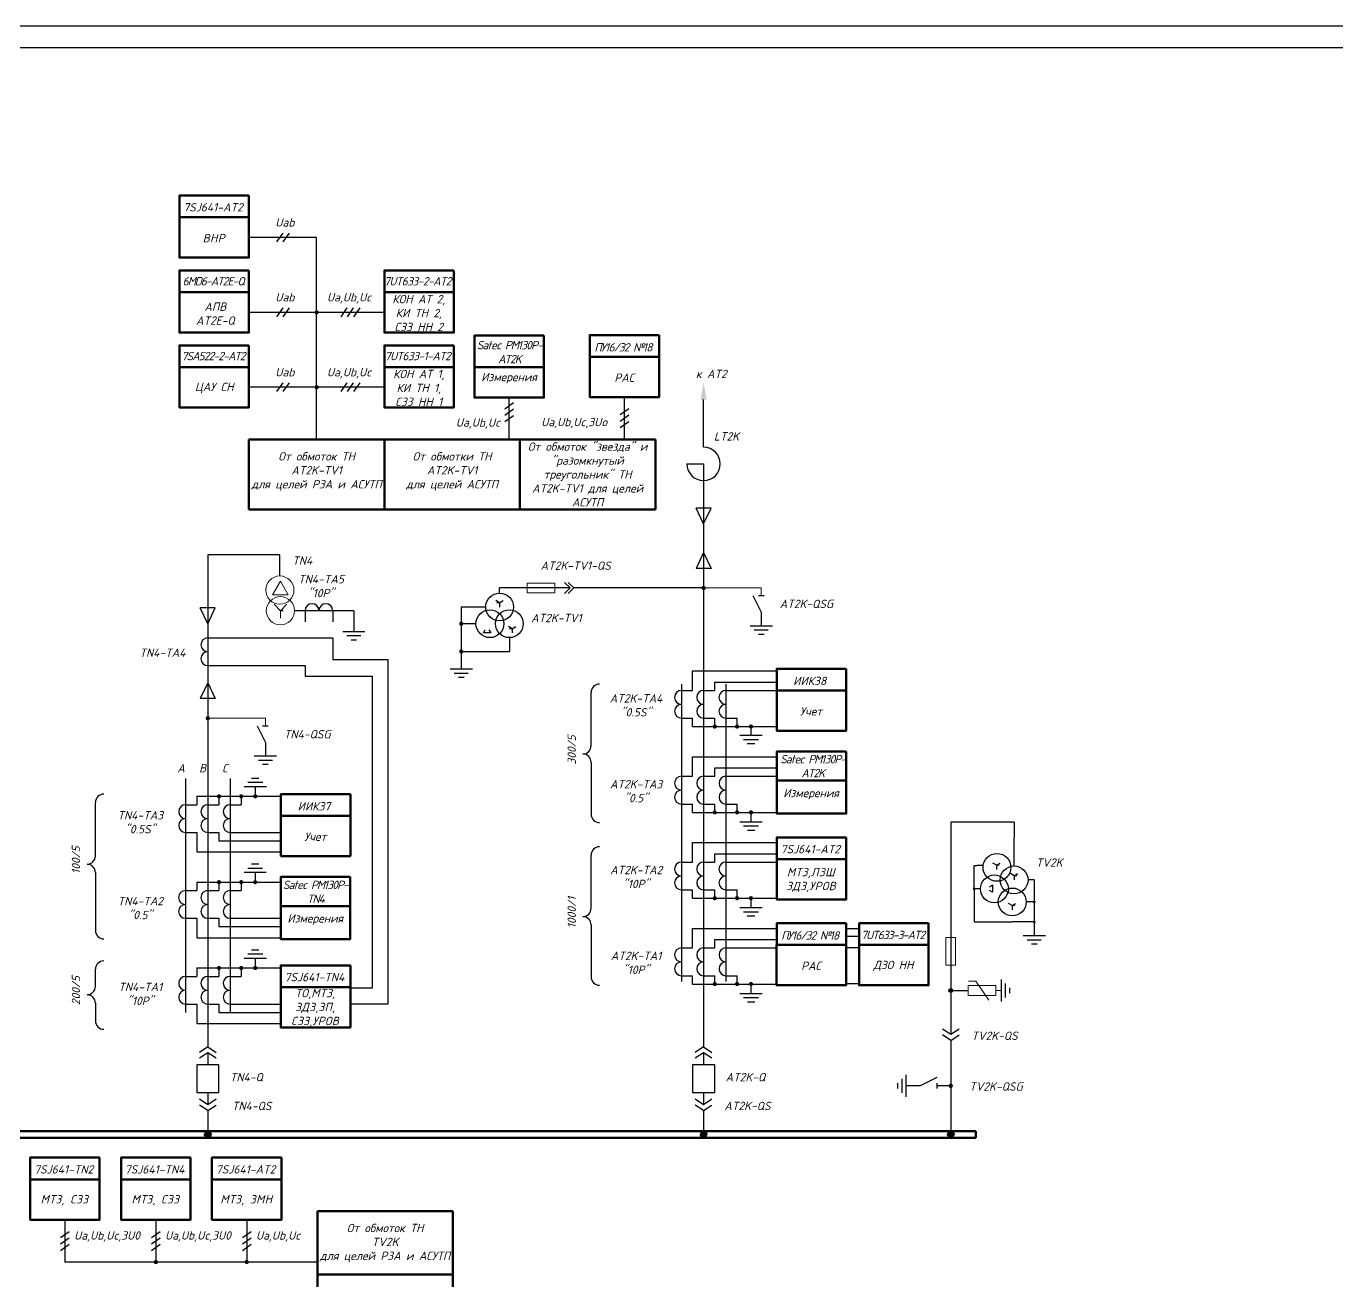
# Model space of a CAD drawing. Header units: millimetres. Extents: x -4534 to -456, y 3875 to 4716.
# Drawn here: x -1606 to -1299.8, y 4423.3 to 4716.4 of the extents above; entities that cross this region are included whole.
import ezdxf
from ezdxf.enums import TextEntityAlignment as Align

# ---------------------------------------------------------------- set-up
doc = ezdxf.new("R2010")
doc.units = ezdxf.units.MM
doc.linetypes.add('HIDDEN2', pattern=[0.1875, 0.125, -0.0625])
doc.layers.add('Измерения АСУТП', color=80, linetype='Continuous')
doc.layers.add('РАС АСУТП', color=50, linetype='Continuous')
doc.styles.add('ГОСТ 3.0', font='isocpeur.ttf', dxfattribs={"oblique": 15, "height": 3})
doc.styles.add('гост3', font='isocpeur.ttf', dxfattribs={"oblique": 15, "height": 3})

# ---------------------------------------------------------------- blocks, each defined once
blk = doc.blocks.new('point')
at = {"const_width": 0.75}
blk.add_lwpolyline([(-0.375, 0, 1), (0.375, 0, 1)], format="xyb", close=True, dxfattribs=at)
blk = doc.blocks.new('Точка')
h = blk.add_hatch(color=256)
edge = h.paths.add_edge_path()
edge.add_arc((0, 0), 0.691, 0, 360)
blk.add_circle((0, 0), 0.691)

msp = doc.modelspace()

# ---------------------------------------------------------------- hatches: boundary and pattern name
at = {"linetype": 'HIDDEN2'}
for points in [[(-1562.84, 4457.49, 1), (-1564.39, 4457.49, 1)], [(-1446.98, 4457.49, 1), (-1448.52, 4457.49, 1)], [(-1389.23, 4457.49, 1), (-1390.77, 4457.49, 1)]]:
    msp.add_hatch(color=0, dxfattribs=at).paths.add_polyline_path(points)

# ---------------------------------------------------------------- linework, layer by layer
at = {"color": 0, "lineweight": 30}
msp.add_line((-2168.31, 4711.38), (-461.31, 4711.38), dxfattribs=at)
at = {"color": 0}
for p, q in [((-1547.48, 4666.01), (-1546.04, 4668.06)), ((-1545.98, 4666.01), (-1544.54, 4668.06)), ((-1538.18, 4667.03), (-1554, 4667.03)), ((-1538.18, 4619.84), (-1538.18, 4667.03)), ((-1538.18, 4649.54), (-1554, 4649.54)), ((-1547.48, 4648.52), (-1546.04, 4650.56)), ((-1545.98, 4648.52), (-1544.54, 4650.56)), ((-1522.35, 4649.54), (-1538.18, 4649.54)), ((-1532.48, 4648.52), (-1531.04, 4650.56)), ((-1530.98, 4648.52), (-1529.54, 4650.56)), ((-1529.48, 4648.52), (-1528.04, 4650.56)), ((-1538.18, 4632.05), (-1554, 4632.05)), ((-1547.48, 4631.02), (-1546.04, 4633.07)), ((-1545.98, 4631.02), (-1544.54, 4633.07)), ((-1522.35, 4632.05), (-1538.18, 4632.05)), ((-1532.48, 4631.02), (-1531.04, 4633.07)), ((-1530.98, 4631.02), (-1529.54, 4633.07)), ((-1529.48, 4631.02), (-1528.04, 4633.07)), ((-1447.75, 4618.03), (-1447.75, 4629.16)), ((-1451.65, 4614.13), (-1447.75, 4614.13)), ((-1447.75, 4614.13), (-1447.75, 4600.13)), ((-1447.75, 4600.13), (-1449.5, 4603.83)), ((-1446.01, 4603.83), (-1449.5, 4603.83)), ((-1447.75, 4600.13), (-1446.01, 4603.83)), ((-1447.75, 4600.13), (-1447.75, 4589.74)), ((-1563.61, 4592.88), (-1563.61, 4576.77)), ((-1546.78, 4592.88), (-1563.61, 4592.88)), ((-1546.78, 4587.96), (-1546.78, 4592.88)), ((-1447.75, 4593.44), (-1449.5, 4589.74)), ((-1447.75, 4593.44), (-1446.01, 4589.74)), ((-1446.01, 4589.74), (-1449.5, 4589.74)), ((-1447.75, 4589.74), (-1447.75, 4477.96)), ((-1478.97, 4585.16), (-1495.43, 4585.16)), ((-1495.43, 4583.95), (-1495.43, 4585.16)), ((-1447.75, 4585.16), (-1478.07, 4585.16)), ((-1495.43, 4581.68), (-1496.27, 4582.19)), ((-1495.43, 4581.68), (-1496.08, 4581.68)), ((-1495.43, 4581.68), (-1494.59, 4582.19)), ((-1495.43, 4581.68), (-1495.43, 4580.7)), ((-1436.24, 4583.42), (-1434.29, 4579.52)), ((-1434.94, 4583.42), (-1433.64, 4583.42)), ((-1563.61, 4576.77), (-1565.36, 4580.48)), ((-1561.87, 4580.48), (-1565.36, 4580.48)), ((-1563.61, 4576.77), (-1561.87, 4580.48)), ((-1546, 4579.84), (-1546.65, 4579.84)), ((-1540.89, 4579.85), (-1540.89, 4577.25)), ((-1534.39, 4579.85), (-1534.39, 4577.25)), ((-1529.48, 4579.85), (-1529.48, 4574.93)), ((-1498.68, 4580.7), (-1504.39, 4580.7)), ((-1504.39, 4580.7), (-1504.39, 4566.26)), ((-1434.29, 4579.52), (-1434.29, 4576.27)), ((-1563.61, 4576.77), (-1563.61, 4559.3)), ((-1500.95, 4576.8), (-1504.39, 4576.8)), ((-1492.5, 4575.62), (-1493.35, 4576.12)), ((-1492.5, 4575.62), (-1493.15, 4575.62)), ((-1492.5, 4575.62), (-1491.66, 4576.12)), ((-1492.5, 4575.62), (-1492.5, 4574.64)), ((-1563.61, 4573.52), (-1561.01, 4573.52)), ((-1561.01, 4573.52), (-1534.39, 4573.52)), ((-1534.39, 4573.52), (-1534.39, 4568.41)), ((-1499.2, 4574.64), (-1498.78, 4575.38)), ((-1497.51, 4574.64), (-1499.2, 4574.64)), ((-1497.93, 4575.38), (-1497.51, 4574.64)), ((-1493.15, 4573.55), (-1493.15, 4570.3)), ((-1504.39, 4570.3), (-1493.15, 4570.3)), ((-1563.61, 4567.02), (-1561.01, 4567.02)), ((-1561.01, 4567.02), (-1540.89, 4567.02)), ((-1540.89, 4567.02), (-1540.89, 4564.54)), ((-1534.39, 4568.41), (-1521.52, 4568.41)), ((-1521.52, 4568.41), (-1521.52, 4487.96)), ((-1540.89, 4564.54), (-1525.22, 4564.54)), ((-1525.22, 4564.54), (-1525.22, 4491.68)), ((-1450.34, 4561.23), (-1450.34, 4565.76)), ((-1450.34, 4565.76), (-1430.68, 4565.76)), ((-1563.61, 4563), (-1565.36, 4559.3)), ((-1563.61, 4563), (-1561.87, 4559.3)), ((-1452.94, 4561.23), (-1450.34, 4561.23)), ((-1447.75, 4561.23), (-1445.15, 4561.23)), ((-1445.15, 4561.23), (-1445.15, 4563.15)), ((-1442.54, 4561.23), (-1430.68, 4561.23)), ((-1561.87, 4559.3), (-1565.36, 4559.3)), ((-1563.61, 4559.3), (-1563.61, 4477.96)), ((-1452.94, 4554.73), (-1450.34, 4554.73)), ((-1447.75, 4554.73), (-1445.15, 4554.73)), ((-1442.54, 4554.73), (-1439.94, 4554.73)), ((-1552.1, 4552.98), (-1550.15, 4549.08)), ((-1550.8, 4552.98), (-1549.5, 4552.98)), ((-1436.67, 4550.66), (-1436.67, 4552.78)), ((-1550.15, 4549.08), (-1550.15, 4545.83)), ((-1450.33, 4541.18), (-1450.33, 4545.71)), ((-1450.33, 4545.71), (-1430.68, 4545.71)), ((-1445.14, 4541.18), (-1445.14, 4543.1)), ((-1552.53, 4538.73), (-1552.53, 4536.48)), ((-1452.93, 4541.18), (-1450.33, 4541.18)), ((-1447.74, 4541.18), (-1445.14, 4541.18)), ((-1442.53, 4541.18), (-1430.68, 4541.18)), ((-1568.8, 4534.53), (-1566.2, 4534.53)), ((-1563.61, 4534.53), (-1561.01, 4534.53)), ((-1558.4, 4534.53), (-1555.8, 4534.53)), ((-1452.93, 4534.68), (-1450.33, 4534.68)), ((-1447.74, 4534.68), (-1445.14, 4534.68)), ((-1442.53, 4534.68), (-1439.93, 4534.68)), ((-1436.66, 4530.47), (-1436.66, 4532.73)), ((-1375.19, 4530.48), (-1390, 4530.48)), ((-1390, 4530.48), (-1390, 4480.82)), ((-1568.8, 4528.03), (-1566.2, 4528.03)), ((-1566.2, 4528.03), (-1566.2, 4523.49)), ((-1563.61, 4528.03), (-1561.01, 4528.03)), ((-1561.01, 4528.03), (-1561.01, 4526.1)), ((-1558.4, 4528.03), (-1546.54, 4528.03)), ((-1375.19, 4520.21), (-1375.19, 4526.71)), ((-1566.2, 4523.49), (-1546.54, 4523.49)), ((-1450.34, 4521.13), (-1450.34, 4525.66)), ((-1450.34, 4525.66), (-1430.68, 4525.66)), ((-1452.94, 4521.13), (-1450.34, 4521.13)), ((-1447.75, 4521.13), (-1445.15, 4521.13)), ((-1445.15, 4521.13), (-1445.15, 4523.05)), ((-1442.54, 4521.13), (-1430.68, 4521.13)), ((-1379.31, 4520.4), (-1380.15, 4520.9)), ((-1379.31, 4520.4), (-1378.47, 4520.9)), ((-1379.31, 4520.4), (-1379.31, 4519.41)), ((-1378.66, 4520.4), (-1379.31, 4520.4)), ((-1552.54, 4518.68), (-1552.54, 4516.43)), ((-1384.52, 4514.86), (-1384.52, 4520.29)), ((-1384.52, 4520.29), (-1383.93, 4520.29)), ((-1375.19, 4517.94), (-1376.04, 4518.45)), ((-1375.19, 4517.94), (-1374.35, 4518.45)), ((-1375.19, 4517.94), (-1375.19, 4516.96)), ((-1374.54, 4517.94), (-1375.19, 4517.94)), ((-1568.81, 4514.48), (-1566.21, 4514.48)), ((-1563.61, 4514.48), (-1561.01, 4514.48)), ((-1558.41, 4514.48), (-1555.81, 4514.48)), ((-1452.94, 4514.63), (-1450.34, 4514.63)), ((-1447.75, 4514.63), (-1445.15, 4514.63)), ((-1442.54, 4514.63), (-1439.94, 4514.63)), ((-1384.52, 4514.87), (-1384.52, 4507.14)), ((-1380.98, 4515.35), (-1380.23, 4515.77)), ((-1380.23, 4514.08), (-1380.98, 4514.5)), ((-1380.23, 4515.77), (-1380.23, 4514.08)), ((-1370.49, 4516.97), (-1370.49, 4507.14)), ((-1436.67, 4510.42), (-1436.67, 4512.68)), ((-1375.64, 4510.98), (-1376.49, 4511.48)), ((-1375.64, 4510.98), (-1374.8, 4511.48)), ((-1375.64, 4510.98), (-1375.64, 4509.99)), ((-1374.99, 4510.98), (-1375.64, 4510.98)), ((-1568.81, 4507.98), (-1566.21, 4507.98)), ((-1566.21, 4507.98), (-1566.21, 4503.44)), ((-1563.61, 4507.98), (-1561.01, 4507.98)), ((-1561.01, 4507.98), (-1561.01, 4506.05)), ((-1558.41, 4507.98), (-1546.55, 4507.98)), ((-1450.33, 4501.08), (-1450.33, 4505.61)), ((-1450.33, 4505.61), (-1430.68, 4505.61)), ((-1384.52, 4507.14), (-1375.64, 4507.14)), ((-1370.49, 4507.14), (-1375.64, 4507.14)), ((-1370.49, 4507.13), (-1370.49, 4503.88)), ((-1566.21, 4503.44), (-1546.55, 4503.44)), ((-1445.14, 4501.08), (-1445.14, 4503)), ((-1452.93, 4501.08), (-1450.33, 4501.08)), ((-1447.74, 4501.08), (-1445.14, 4501.08)), ((-1442.53, 4501.08), (-1430.68, 4501.08)), ((-1552.53, 4498.63), (-1552.53, 4496.38)), ((-1568.8, 4494.43), (-1566.2, 4494.43)), ((-1563.61, 4494.43), (-1561.01, 4494.43)), ((-1558.4, 4494.43), (-1555.8, 4494.43)), ((-1452.93, 4494.58), (-1450.33, 4494.58)), ((-1447.74, 4494.58), (-1445.14, 4494.58)), ((-1442.53, 4494.58), (-1439.93, 4494.58)), ((-1525.22, 4491.68), (-1530.28, 4491.68)), ((-1436.66, 4490.38), (-1436.66, 4492.63)), ((-1390, 4491.12), (-1385.91, 4491.12)), ((-1568.8, 4487.93), (-1566.2, 4487.93)), ((-1566.2, 4487.93), (-1566.2, 4483.39)), ((-1563.61, 4487.93), (-1561.01, 4487.93)), ((-1561.01, 4487.93), (-1561.01, 4486)), ((-1558.4, 4487.93), (-1546.54, 4487.93)), ((-1521.52, 4487.96), (-1530.28, 4487.96)), ((-1566.2, 4483.39), (-1546.54, 4483.39)), ((-1390, 4480.82), (-1391.95, 4482.12)), ((-1390, 4479.44), (-1391.95, 4480.74)), ((-1388.05, 4482.12), (-1390, 4480.82)), ((-1390, 4479.44), (-1388.05, 4480.74)), ((-1563.61, 4477.96), (-1565.56, 4476.66)), ((-1563.61, 4477.96), (-1561.66, 4476.66)), ((-1447.75, 4477.96), (-1449.7, 4476.66)), ((-1447.75, 4477.96), (-1445.8, 4476.66)), ((-1390, 4479.44), (-1390, 4458.26)), ((-1563.61, 4476.58), (-1565.56, 4475.28)), ((-1563.61, 4476.58), (-1563.61, 4473.76)), ((-1561.66, 4475.28), (-1563.61, 4476.58)), ((-1447.75, 4476.58), (-1449.7, 4475.28)), ((-1447.75, 4476.58), (-1447.75, 4473.76)), ((-1445.8, 4475.28), (-1447.75, 4476.58)), ((-1561.01, 4473.76), (-1566.21, 4473.76)), ((-1566.21, 4473.76), (-1566.21, 4467.26)), ((-1561.01, 4467.26), (-1561.01, 4473.76)), ((-1445.15, 4473.76), (-1450.35, 4473.76)), ((-1450.35, 4473.76), (-1450.35, 4467.26)), ((-1445.15, 4467.26), (-1445.15, 4473.76)), ((-1397.15, 4468.85), (-1400.4, 4468.85)), ((-1393.25, 4470.8), (-1397.15, 4468.85)), ((-1393.25, 4469.5), (-1393.25, 4468.2)), ((-1390, 4468.85), (-1393.25, 4468.85)), ((-1566.21, 4467.26), (-1561.01, 4467.26)), ((-1563.61, 4464.44), (-1565.56, 4465.74)), ((-1563.61, 4467.26), (-1563.61, 4464.44)), ((-1561.66, 4465.74), (-1563.61, 4464.44)), ((-1450.35, 4467.26), (-1445.15, 4467.26)), ((-1447.75, 4464.44), (-1449.7, 4465.74)), ((-1447.75, 4467.26), (-1447.75, 4464.44)), ((-1445.8, 4465.74), (-1447.75, 4464.44)), ((-1563.61, 4463.06), (-1565.56, 4464.36)), ((-1563.61, 4463.06), (-1561.66, 4464.36)), ((-1563.61, 4463.06), (-1563.61, 4457.49)), ((-1447.75, 4463.06), (-1449.7, 4464.36)), ((-1447.75, 4463.06), (-1445.8, 4464.36)), ((-1447.75, 4463.06), (-1447.75, 4457.49)), ((-1598.04, 4433.42), (-1595.99, 4434.85)), ((-1597.02, 4437.58), (-1597.02, 4427.69)), ((-1576.79, 4433.42), (-1574.74, 4434.85)), ((-1575.77, 4437.58), (-1575.77, 4427.69)), ((-1555.54, 4433.42), (-1553.49, 4434.85)), ((-1554.52, 4437.58), (-1554.52, 4427.69)), ((-1598.04, 4431.92), (-1595.99, 4433.35)), ((-1598.04, 4430.42), (-1595.99, 4431.85)), ((-1576.79, 4431.92), (-1574.74, 4433.35)), ((-1576.79, 4430.42), (-1574.74, 4431.85)), ((-1555.54, 4431.92), (-1553.49, 4433.35)), ((-1555.54, 4430.42), (-1553.49, 4431.85)), ((-1538.01, 4427.69), (-1597.02, 4427.69))]:
    msp.add_line(p, q, dxfattribs=at)
at = {"color": 0, "lineweight": 50}
for p, q in [((-1554, 4619.84), (-1522.35, 4619.84)), ((-1554, 4619.84), (-1554, 4603.5)), ((-1522.35, 4619.84), (-1522.35, 4605.05)), ((-1490.69, 4619.84), (-1490.69, 4603.5)), ((-1554, 4603.5), (-1522.35, 4603.5)), ((-1724.13, 4458.26), (-1384.12, 4458.26)), ((-1384.12, 4456.72), (-1724.13, 4456.72)), ((-1384.12, 4458.26), (-1384.12, 4456.72)), ((-1538.01, 4439.58), (-1506.35, 4439.58)), ((-1538.01, 4439.58), (-1538.01, 4424.79)), ((-1506.35, 4439.58), (-1506.35, 4424.79)), ((-1538.01, 4424.79), (-1506.35, 4424.79))]:
    msp.add_line(p, q, dxfattribs=at)
at = {"color": 0, "lineweight": 18}
for p, q in [((-1489, 4586.3), (-1482.51, 4586.3)), ((-1489, 4584.02), (-1489, 4586.3)), ((-1482.51, 4584.02), (-1482.51, 4586.3)), ((-1478.97, 4585.16), (-1480.27, 4586.46)), ((-1478.97, 4585.16), (-1480.27, 4583.86)), ((-1478.07, 4585.16), (-1479.37, 4586.46)), ((-1478.07, 4585.16), (-1479.37, 4583.86)), ((-1434.29, 4585.16), (-1447.75, 4585.16)), ((-1434.29, 4583.42), (-1434.29, 4585.16)), ((-1489, 4584.02), (-1482.51, 4584.02)), ((-1550.15, 4554.72), (-1563.61, 4554.72)), ((-1550.15, 4552.98), (-1550.15, 4554.72)), ((-1391.14, 4497.01), (-1391.14, 4503.5)), ((-1391.14, 4503.5), (-1388.86, 4503.5)), ((-1388.86, 4497.01), (-1388.86, 4503.5)), ((-1391.14, 4497.01), (-1388.86, 4497.01)), ((-1384.12, 4493.33), (-1385.89, 4493.33)), ((-1384.12, 4493.33), (-1385.89, 4493.33)), ((-1381.09, 4488.86), (-1384.12, 4493.33)), ((-1379.43, 4492.26), (-1385.91, 4492.26)), ((-1385.91, 4489.98), (-1385.91, 4492.26)), ((-1379.43, 4489.98), (-1385.91, 4489.98)), ((-1379.43, 4489.98), (-1379.43, 4492.26)), ((-1379.43, 4491.12), (-1378.25, 4491.12))]:
    msp.add_line(p, q, dxfattribs=at)
at = {"color": 0, "extrusion": (0, 0, -1)}
for p, q in [((-1529.48, 4579.85), (-1543.35, 4579.85)), ((-1375.19, 4530.48), (-1375.19, 4526.71)), ((-1382.43, 4520.29), (-1383.93, 4520.29)), ((-1383.04, 4514.87), (-1384.53, 4514.87)), ((-1370.49, 4516.97), (-1371.94, 4516.97)), ((-1370.49, 4511.82), (-1372.4, 4511.82))]:
    msp.add_line(p, q, dxfattribs=at)
at = {"color": 0, "lineweight": 25, "ltscale": 0.25}
for p, q in [((-1431.69, 4576.27), (-1436.89, 4576.27)), ((-1526.88, 4574.93), (-1532.08, 4574.93)), ((-1527.86, 4573.96), (-1531.11, 4573.96)), ((-1528.83, 4572.98), (-1530.13, 4572.98)), ((-1432.66, 4575.29), (-1435.91, 4575.29)), ((-1433.64, 4574.32), (-1434.94, 4574.32)), ((-1506.99, 4566.26), (-1501.79, 4566.26)), ((-1506.02, 4565.29), (-1502.77, 4565.29)), ((-1505.04, 4564.31), (-1503.74, 4564.31)), ((-1547.55, 4545.83), (-1552.75, 4545.83)), ((-1548.53, 4544.85), (-1551.78, 4544.85)), ((-1549.5, 4543.88), (-1550.8, 4543.88)), ((-1367.89, 4503.88), (-1373.09, 4503.88)), ((-1368.86, 4502.91), (-1372.11, 4502.91)), ((-1369.84, 4501.93), (-1371.14, 4501.93)), ((-1378.25, 4493.72), (-1378.25, 4488.52)), ((-1377.27, 4492.75), (-1377.27, 4489.5)), ((-1376.3, 4491.77), (-1376.3, 4490.47)), ((-1400.4, 4466.25), (-1400.4, 4471.45)), ((-1402.35, 4468.2), (-1402.35, 4469.5)), ((-1401.38, 4467.23), (-1401.38, 4470.48))]:
    msp.add_line(p, q, dxfattribs=at)
at = {"color": 0, "ltscale": 0.25}
for p, q in [((-1474.03, 4548.32), (-1474.03, 4560.75)), ((-1452.93, 4562.7), (-1452.93, 4493.26)), ((-1445.15, 4563.15), (-1430.68, 4563.15)), ((-1442.53, 4562.7), (-1442.53, 4493.26)), ((-1450.34, 4552.78), (-1450.34, 4554.73)), ((-1445.15, 4552.78), (-1445.15, 4554.73)), ((-1439.94, 4552.78), (-1439.94, 4554.73)), ((-1450.34, 4552.78), (-1430.68, 4552.78)), ((-1434.07, 4550.66), (-1439.27, 4550.66)), ((-1434.94, 4549.69), (-1438.41, 4549.69)), ((-1435.81, 4548.71), (-1437.54, 4548.71)), ((-1474.03, 4544.42), (-1474.03, 4532.29)), ((-1445.14, 4543.1), (-1430.68, 4543.1)), ((-1568.8, 4540.64), (-1568.8, 4486)), ((-1558.4, 4540.64), (-1558.4, 4486)), ((-1549.93, 4538.73), (-1555.13, 4538.73)), ((-1550.79, 4539.7), (-1554.26, 4539.7)), ((-1551.66, 4540.68), (-1553.39, 4540.68)), ((-1566.2, 4536.48), (-1566.2, 4534.53)), ((-1566.2, 4536.48), (-1546.54, 4536.48)), ((-1561.01, 4536.48), (-1561.01, 4534.53)), ((-1555.8, 4536.48), (-1555.8, 4534.53)), ((-1589.88, 4522.57), (-1589.88, 4535.04)), ((-1450.33, 4532.73), (-1450.33, 4534.68)), ((-1450.33, 4532.73), (-1430.68, 4532.73)), ((-1445.14, 4532.73), (-1445.14, 4534.68)), ((-1439.93, 4532.73), (-1439.93, 4534.68)), ((-1434.06, 4530.47), (-1439.26, 4530.47)), ((-1434.93, 4529.5), (-1438.4, 4529.5)), ((-1435.8, 4528.52), (-1437.53, 4528.52)), ((-1561.01, 4526.1), (-1546.54, 4526.1)), ((-1551.67, 4520.63), (-1553.4, 4520.63)), ((-1474.03, 4510.33), (-1474.03, 4522.76)), ((-1445.15, 4523.05), (-1430.68, 4523.05)), ((-1589.88, 4518.67), (-1589.88, 4505.12)), ((-1549.94, 4518.68), (-1555.14, 4518.68)), ((-1550.8, 4519.65), (-1554.27, 4519.65)), ((-1566.21, 4516.43), (-1566.21, 4514.48)), ((-1566.21, 4516.43), (-1546.55, 4516.43)), ((-1561.01, 4516.43), (-1561.01, 4514.48)), ((-1555.81, 4516.43), (-1555.81, 4514.48)), ((-1450.34, 4512.68), (-1450.34, 4514.63)), ((-1445.15, 4512.68), (-1445.15, 4514.63)), ((-1439.94, 4512.68), (-1439.94, 4514.63)), ((-1450.34, 4512.68), (-1430.68, 4512.68)), ((-1434.07, 4510.42), (-1439.27, 4510.42)), ((-1434.94, 4509.45), (-1438.41, 4509.45)), ((-1435.81, 4508.47), (-1437.54, 4508.47)), ((-1561.01, 4506.05), (-1546.55, 4506.05)), ((-1474.03, 4506.44), (-1474.03, 4494.3)), ((-1445.14, 4503), (-1430.68, 4503)), ((-1550.79, 4499.6), (-1554.26, 4499.6)), ((-1551.66, 4500.58), (-1553.39, 4500.58)), ((-1589.88, 4492.09), (-1589.88, 4496.08)), ((-1566.2, 4496.38), (-1566.2, 4494.43)), ((-1566.2, 4496.38), (-1546.54, 4496.38)), ((-1561.01, 4496.38), (-1561.01, 4494.43)), ((-1555.8, 4496.38), (-1555.8, 4494.43)), ((-1549.93, 4498.63), (-1555.13, 4498.63)), ((-1450.33, 4492.63), (-1450.33, 4494.58)), ((-1445.14, 4492.63), (-1445.14, 4494.58)), ((-1439.93, 4492.63), (-1439.93, 4494.58)), ((-1450.33, 4492.63), (-1430.68, 4492.63)), ((-1434.06, 4490.38), (-1439.26, 4490.38)), ((-1589.88, 4488.19), (-1589.88, 4484)), ((-1434.93, 4489.4), (-1438.4, 4489.4)), ((-1435.8, 4488.43), (-1437.53, 4488.43)), ((-1561.01, 4486), (-1546.54, 4486))]:
    msp.add_line(p, q, dxfattribs=at)
at = {"color": 0, "linetype": 'Continuous', "lineweight": 25}
msp.add_lwpolyline([(-2188.31, 3875.38), (-456.31, 3875.38), (-456.31, 4716.38), (-2188.31, 4716.38)], close=True, dxfattribs=at)
at = {"color": 0, "lineweight": 50, "ltscale": 0.25}
for points in [[(-1554, 4676.82), (-1570.25, 4676.82), (-1570.25, 4671.74), (-1554, 4671.74)], [(-1554, 4671.74), (-1570.25, 4671.74), (-1570.25, 4662.33), (-1554, 4662.33)], [(-1554, 4659.33), (-1570.25, 4659.33), (-1570.25, 4654.25), (-1554, 4654.25)], [(-1506.1, 4659.33), (-1522.35, 4659.33), (-1522.35, 4654.25), (-1506.1, 4654.25)], [(-1554, 4654.25), (-1570.25, 4654.25), (-1570.25, 4644.83), (-1554, 4644.83)], [(-1506.1, 4654.25), (-1522.35, 4654.25), (-1522.35, 4644.83), (-1506.1, 4644.83)], [(-1554, 4641.83), (-1570.25, 4641.83), (-1570.25, 4636.75), (-1554, 4636.75)], [(-1506.1, 4641.83), (-1522.35, 4641.83), (-1522.35, 4636.75), (-1506.1, 4636.75)], [(-1554, 4636.75), (-1570.25, 4636.75), (-1570.25, 4627.34), (-1554, 4627.34)], [(-1506.1, 4636.75), (-1522.35, 4636.75), (-1522.35, 4627.34), (-1506.1, 4627.34)], [(-1414.43, 4566.29), (-1430.68, 4566.29), (-1430.68, 4561.21), (-1414.43, 4561.21)], [(-1414.43, 4561.21), (-1430.68, 4561.21), (-1430.68, 4551.8), (-1414.43, 4551.8)], [(-1530.29, 4537), (-1546.54, 4537), (-1546.54, 4531.92), (-1530.29, 4531.92)], [(-1530.29, 4531.92), (-1546.54, 4531.92), (-1546.54, 4522.51), (-1530.29, 4522.51)], [(-1414.43, 4526.88), (-1430.68, 4526.88), (-1430.68, 4521.8), (-1414.43, 4521.8)], [(-1414.43, 4521.8), (-1430.68, 4521.8), (-1430.68, 4512.39), (-1414.43, 4512.39)], [(-1395.18, 4506.83), (-1411.43, 4506.83), (-1411.43, 4501.75), (-1395.18, 4501.75)], [(-1395.18, 4501.75), (-1411.43, 4501.75), (-1411.43, 4492.34), (-1395.18, 4492.34)], [(-1530.3, 4496.99), (-1546.55, 4496.99), (-1546.55, 4491.91), (-1530.3, 4491.91)], [(-1530.3, 4491.91), (-1546.55, 4491.91), (-1546.55, 4482.49), (-1530.3, 4482.49)], [(-1588.89, 4452.07), (-1605.14, 4452.07), (-1605.14, 4446.99), (-1588.89, 4446.99)], [(-1567.64, 4452.07), (-1583.89, 4452.07), (-1583.89, 4446.99), (-1567.64, 4446.99)], [(-1546.39, 4452.07), (-1562.64, 4452.07), (-1562.64, 4446.99), (-1546.39, 4446.99)], [(-1588.89, 4446.99), (-1605.14, 4446.99), (-1605.14, 4437.58), (-1588.89, 4437.58)], [(-1567.64, 4446.99), (-1583.89, 4446.99), (-1583.89, 4437.58), (-1567.64, 4437.58)], [(-1546.39, 4446.99), (-1562.64, 4446.99), (-1562.64, 4437.58), (-1546.39, 4437.58)]]:
    msp.add_lwpolyline(points, close=True, dxfattribs=at)
at = {"color": 0, "ltscale": 0.25, "const_width": 0.487}
for points in [[(-1538.42, 4649.54, 1), (-1537.93, 4649.54, 1)], [(-1538.42, 4632.05, 1), (-1537.93, 4632.05, 1)], [(-1504.15, 4576.8, 1), (-1504.63, 4576.8, 1)], [(-1504.15, 4570.3, 1), (-1504.63, 4570.3, 1)], [(-1445.39, 4552.78, -1), (-1444.91, 4552.78, -1)], [(-1440.19, 4552.78, -1), (-1439.7, 4552.78, -1)], [(-1436.92, 4552.78, -1), (-1436.43, 4552.78, -1)], [(-1561.25, 4536.48, 1), (-1560.76, 4536.48, 1)], [(-1556.04, 4536.48, 1), (-1555.56, 4536.48, 1)], [(-1552.77, 4536.48, 1), (-1552.28, 4536.48, 1)], [(-1445.38, 4532.73, -1), (-1444.9, 4532.73, -1)], [(-1440.18, 4532.73, -1), (-1439.69, 4532.73, -1)], [(-1436.91, 4532.73, -1), (-1436.42, 4532.73, -1)], [(-1561.26, 4516.43, 1), (-1560.77, 4516.43, 1)], [(-1556.05, 4516.43, 1), (-1555.56, 4516.43, 1)], [(-1552.78, 4516.43, 1), (-1552.29, 4516.43, 1)], [(-1445.39, 4512.68, -1), (-1444.91, 4512.68, -1)], [(-1440.19, 4512.68, -1), (-1439.7, 4512.68, -1)], [(-1436.92, 4512.68, -1), (-1436.43, 4512.68, -1)], [(-1561.25, 4496.38, 1), (-1560.76, 4496.38, 1)], [(-1556.04, 4496.38, 1), (-1555.56, 4496.38, 1)], [(-1552.77, 4496.38, 1), (-1552.28, 4496.38, 1)], [(-1445.38, 4492.63, -1), (-1444.9, 4492.63, -1)], [(-1440.18, 4492.63, -1), (-1439.69, 4492.63, -1)], [(-1436.91, 4492.63, -1), (-1436.42, 4492.63, -1)], [(-1576.01, 4427.69, 1), (-1575.52, 4427.69, 1)], [(-1554.76, 4427.69, 1), (-1554.27, 4427.69, 1)]]:
    msp.add_lwpolyline(points, format="xyb", close=True, dxfattribs=at)
at = {"color": 0, "lineweight": 18}
msp.add_lwpolyline([(-1548.48, 4583.55), (-1544.83, 4583.55), (-1546.66, 4586.71)], close=True, dxfattribs=at)
at = {"color": 0, "lineweight": 18, "const_width": 0.5}
for points in [[(-1447.5, 4585.16, -1), (-1448, 4585.16, -1)], [(-1563.36, 4554.72, -1), (-1563.86, 4554.72, -1)], [(-1389.75, 4468.85, -1), (-1390.25, 4468.85, -1)]]:
    msp.add_lwpolyline(points, format="xyb", close=True, dxfattribs=at)
at = {"color": 0, "lineweight": 18}
msp.add_lwpolyline([(-1548.07, 4581.37), (-1546.65, 4579.84), (-1545.11, 4581.38), (-1546.65, 4579.84), (-1546.65, 4578.07)], dxfattribs=at)
for centre in [(-1546.78, 4584.66), (-1546.65, 4579.84)]:
    msp.add_circle(centre, 3.3, dxfattribs=at)
at = {"color": 0}
for centre in [(-1495.43, 4580.7), (-1497.7, 4576.8), (-1493.15, 4576.8), (-1379.21, 4519.88), (-1379.79, 4514.86), (-1375.19, 4516.96), (-1375.64, 4511.81)]:
    msp.add_circle(centre, 3.25, dxfattribs=at)
at = {"color": 0, "extrusion": (0, 0, -1)}
for centre in [(1384.52, 4514.86), (1370.49, 4511.82), (1370.49, 4507.13)]:
    msp.add_circle(centre, 0.182, dxfattribs=at)
at = {"color": 0, "linetype": 'HIDDEN2'}
for centre in [(-1563.61, 4457.49), (-1447.75, 4457.49), (-1390, 4457.49)]:
    msp.add_circle(centre, 0.771, dxfattribs=at)
at = {"color": 0}
for centre, radius, start, end in [((-1447.75, 4614.13), 3.9, 180, 90), ((-1539.26, 4579.85), 1.62, 0, 180), ((-1536.01, 4579.85), 1.62, 0, 180), ((-1563.61, 4571.89), 1.62, 90, 270), ((-1563.61, 4568.64), 1.62, 90, 270), ((-1452.94, 4559.6), 1.62, 90, 270), ((-1447.75, 4559.6), 1.62, 90, 270), ((-1442.54, 4559.6), 1.62, 90, 270), ((-1452.94, 4556.35), 1.62, 90, 270), ((-1447.75, 4556.35), 1.62, 90, 270), ((-1442.54, 4556.35), 1.62, 90, 270), ((-1452.93, 4539.55), 1.62, 90, 270), ((-1447.74, 4539.55), 1.62, 90, 270), ((-1442.53, 4539.55), 1.62, 90, 270), ((-1452.93, 4536.3), 1.62, 90, 270), ((-1447.74, 4536.3), 1.62, 90, 270), ((-1442.53, 4536.3), 1.62, 90, 270), ((-1568.8, 4532.9), 1.62, 90, 270), ((-1563.61, 4532.9), 1.62, 90, 270), ((-1558.4, 4532.9), 1.62, 90, 270), ((-1568.8, 4529.65), 1.62, 90, 270), ((-1563.61, 4529.65), 1.62, 90, 270), ((-1558.4, 4529.65), 1.62, 90, 270), ((-1452.94, 4519.5), 1.62, 90, 270), ((-1447.75, 4519.5), 1.62, 90, 270), ((-1442.54, 4519.5), 1.62, 90, 270), ((-1452.94, 4516.25), 1.62, 90, 270), ((-1447.75, 4516.25), 1.62, 90, 270), ((-1442.54, 4516.25), 1.62, 90, 270), ((-1568.81, 4512.85), 1.62, 90, 270), ((-1563.61, 4512.85), 1.62, 90, 270), ((-1558.41, 4512.85), 1.62, 90, 270), ((-1568.81, 4509.6), 1.62, 90, 270), ((-1563.61, 4509.6), 1.62, 90, 270), ((-1558.41, 4509.6), 1.62, 90, 270), ((-1452.93, 4499.45), 1.62, 90, 270), ((-1447.74, 4499.45), 1.62, 90, 270), ((-1442.53, 4499.45), 1.62, 90, 270), ((-1452.93, 4496.2), 1.62, 90, 270), ((-1447.74, 4496.2), 1.62, 90, 270), ((-1442.53, 4496.2), 1.62, 90, 270), ((-1568.8, 4492.8), 1.62, 90, 270), ((-1563.61, 4492.8), 1.62, 90, 270), ((-1558.4, 4492.8), 1.62, 90, 270), ((-1568.8, 4489.55), 1.62, 90, 270), ((-1563.61, 4489.55), 1.62, 90, 270), ((-1558.4, 4489.55), 1.62, 90, 270)]:
    msp.add_arc(centre, radius, start, end, dxfattribs=at)
at = {"color": 0, "ltscale": 0.25}
for centre, start, end in [((-1472.08, 4560.75), 90, 180), ((-1475.98, 4548.32), 270, 0), ((-1475.98, 4544.42), 0, 90), ((-1587.93, 4535.04), 90, 180), ((-1472.08, 4532.29), 180, 270), ((-1472.08, 4522.76), 90, 180), ((-1591.83, 4522.57), 270, 0), ((-1591.83, 4518.67), 0, 90), ((-1475.98, 4510.34), 270, 0), ((-1475.98, 4506.44), 0, 90), ((-1587.93, 4505.12), 180, 270), ((-1587.93, 4496.08), 90, 180), ((-1472.08, 4494.3), 180, 270), ((-1591.83, 4492.09), 270, 0), ((-1591.83, 4488.19), 0, 90), ((-1587.93, 4484), 180, 270)]:
    msp.add_arc(centre, 1.95, start, end, dxfattribs=at)
at = {"color": 0, "lineweight": 25}
msp.add_solid([(-1447.75, 4633.2), (-1448.44, 4629.16), (-1447.06, 4629.16)], dxfattribs=at)
at = {"layer": 'Измерения АСУТП', "color": 0}
for p, q in [((-1492.15, 4628.39), (-1494.2, 4626.96)), ((-1493.17, 4619.73), (-1493.17, 4629.62)), ((-1492.15, 4626.89), (-1494.2, 4625.46)), ((-1492.15, 4625.39), (-1494.2, 4623.96))]:
    msp.add_line(p, q, dxfattribs=at)
at = {"layer": 'Измерения АСУТП', "color": 0, "lineweight": 50}
for p, q in [((-1522.35, 4619.84), (-1490.69, 4619.84)), ((-1522.35, 4619.84), (-1522.35, 4603.5)), ((-1490.69, 4619.84), (-1490.69, 4603.5)), ((-1522.35, 4603.5), (-1490.69, 4603.5))]:
    msp.add_line(p, q, dxfattribs=at)
at = {"layer": 'Измерения АСУТП', "color": 0, "lineweight": 50, "ltscale": 0.25}
for points in [[(-1485.05, 4644.11), (-1501.3, 4644.11), (-1501.3, 4636.74), (-1485.05, 4636.74)], [(-1485.05, 4636.74), (-1501.3, 4636.74), (-1501.3, 4629.62), (-1485.05, 4629.62)], [(-1414.43, 4546.93), (-1430.68, 4546.93), (-1430.68, 4540.18), (-1414.43, 4540.18)], [(-1414.43, 4540.18), (-1430.68, 4540.18), (-1430.68, 4532.44), (-1414.43, 4532.44)], [(-1530.31, 4517.65), (-1546.56, 4517.65), (-1546.56, 4510.86), (-1530.31, 4510.86)], [(-1530.31, 4510.86), (-1546.56, 4510.86), (-1546.56, 4503.15), (-1530.31, 4503.15)]]:
    msp.add_lwpolyline(points, close=True, dxfattribs=at)
at = {"layer": 'Измерения АСУТП', "color": 0, "lineweight": 50}
msp.add_lwpolyline([(-1538.01, 4424.79), (-1506.35, 4424.79), (-1506.35, 4410), (-1538.01, 4410)], close=True, dxfattribs=at)
at = {"layer": 'РАС АСУТП', "color": 0}
for p, q in [((-1466.23, 4619.84), (-1466.23, 4629.73)), ((-1465.2, 4627), (-1467.25, 4625.57)), ((-1465.2, 4625.5), (-1467.25, 4624.07)), ((-1465.2, 4624), (-1467.25, 4622.57)), ((-1414.43, 4501.19), (-1411.43, 4501.19)), ((-1414.43, 4492.74), (-1411.43, 4492.74))]:
    msp.add_line(p, q, dxfattribs=at)
at = {"layer": 'РАС АСУТП', "color": 0, "lineweight": 50}
for p, q in [((-1490.69, 4619.84), (-1459.03, 4619.84)), ((-1459.03, 4619.84), (-1459.03, 4603.5)), ((-1490.69, 4603.5), (-1459.03, 4603.5))]:
    msp.add_line(p, q, dxfattribs=at)
at = {"layer": 'РАС АСУТП', "color": 0, "ltscale": 0.25}
for p, q in [((-1414.43, 4505.61), (-1411.43, 4505.61)), ((-1414.43, 4503.8), (-1411.43, 4503.8))]:
    msp.add_line(p, q, dxfattribs=at)
at = {"layer": 'РАС АСУТП', "color": 0, "lineweight": 50, "ltscale": 0.25}
for points in [[(-1458.1, 4644.22), (-1474.35, 4644.22), (-1474.35, 4639.14), (-1458.1, 4639.14)], [(-1458.1, 4639.14), (-1474.35, 4639.14), (-1474.35, 4629.73), (-1458.1, 4629.73)], [(-1414.43, 4506.83), (-1430.68, 4506.83), (-1430.68, 4501.75), (-1414.43, 4501.75)], [(-1414.44, 4501.75), (-1430.69, 4501.75), (-1430.69, 4492.34), (-1414.44, 4492.34)]]:
    msp.add_lwpolyline(points, close=True, dxfattribs=at)

# ---------------------------------------------------------------- block references
at = {"color": 0, "ltscale": 20, "xscale": -0.4160000000002128, "yscale": 0.4159999999996217, "zscale": 0.4160000000000001}
for p in [(-1384.53, 4514.87), (-1370.49, 4511.82), (-1370.49, 4507.14)]:
    msp.add_blockref('point', p, dxfattribs=at)
at = {"color": 0, "xscale": 0.65, "yscale": 0.65, "zscale": 0.65, "rotation": 180}
msp.add_blockref('Точка', (-1390, 4491.12), dxfattribs=at)

# ---------------------------------------------------------------- texts
at = {"color": 0, "ltscale": 2, "style": 'ГОСТ 3.0', "oblique": 15}
for s, p in [('Uab', (-1545.6, 4669.58)), ('Uab', (-1545.6, 4652.09)), ('Ua,Ub,Uc', (-1530.6, 4652.09)), ('Uab', (-1545.6, 4634.59)), ('Ua,Ub,Uc', (-1530.6, 4634.59))]:
    msp.add_text(s, height=1.95, dxfattribs=at).set_placement(p, align=Align.CENTER)
at = {"color": 0, "lineweight": 18, "style": 'ГОСТ 3.0', "oblique": 15}
for s, p in [('к AT2', (-1449.55, 4634.18)), ('AT2K-TV1-QS', (-1485.85, 4589.39)), ('AT2K-TV1', (-1488.07, 4577.16)), ('TV2K', (-1370.11, 4520.03))]:
    msp.add_text(s, height=1.95, dxfattribs=at).set_placement(p)
at = {"color": 0, "oblique": 15}
for s, style, p in [('LT2K', 'гост3', (-1442.41, 4620.57)), ('A', 'ГОСТ 3.0', (-1569.87, 4543.06)), ('B', 'ГОСТ 3.0', (-1564.81, 4543.06)), ('C', 'ГОСТ 3.0', (-1559.61, 4543.06))]:
    msp.add_text(s, height=1.95, dxfattribs=dict(at, style=style)).set_placement(p, align=Align.MIDDLE_CENTER)
at = {"color": 0, "style": 'ГОСТ 3.0', "oblique": 15}
for s, p in [('300/5', (-1478.57, 4547.32)), ('100/5', (-1594.42, 4521.57)), ('1000/1', (-1478.57, 4509.33)), ('200/5', (-1594.42, 4491.09))]:
    msp.add_text(s, height=1.95, rotation=90, dxfattribs=at).set_placement(p, align=Align.MIDDLE_CENTER)
at = {"color": 0, "ltscale": 2, "style": 'ГОСТ 3.0', "oblique": 15}
for s, p in [('Ua,Ub,Uc,3U0', (-1594.86, 4432.92)), ('Ua,Ub,Uc,3U0', (-1573.61, 4432.92)), ('Ua,Ub,Uc', (-1552.36, 4432.92))]:
    msp.add_text(s, height=1.95, dxfattribs=at).set_placement(p)
at = {"color": 0, "lineweight": 30, "char_height": 1.95, "attachment_point": 5, "style": 'ГОСТ 3.0'}
for s, insert in [('7SJ641-AT2', (-1562.39, 4674.08)), ('{\\T0.85;6MD6-AT2E\\C0;-Q}', (-1562.37, 4656.81)), ('{\\T0.9;7UT633-2-AT2}', (-1514.62, 4656.81)), ('{\\C0;КОН АТ 2,\\PКИ ТН 2,\\PСЗЗ НН 2}', (-1514.31, 4649.38)), ('{\\T0.85;7SA522-2-AT2}', (-1562.37, 4639.32)), ('{\\T0.9;7UT633-1-AT2}', (-1514.62, 4639.32)), ('{\\C0;КОН АТ 1,\\PКИ ТН 1,\\PСЗЗ НН 1}', (-1514.31, 4631.88)), ('7SJ641-AT2', (-1422.81, 4524.14)), ('{\\T0.85;7UT633-3-AT2}', (-1403.57, 4504.09)), ('7SJ641-TN4', (-1538.69, 4494.25)), ('7SJ641-TN2', (-1597.28, 4449.33)), ('7SJ641-TN4', (-1576.03, 4449.33)), ('7SJ641-AT2', (-1554.78, 4449.33))]:
    msp.add_mtext(s, dxfattribs=dict(at, insert=insert))
at = {"color": 0, "char_height": 1.95, "attachment_point": 5, "style": 'ГОСТ 3.0'}
for s, insert in [('{\\T1.05;\\C0;ВНР}', (-1562.21, 4666.87)), ('{\\C0;АПВ\\PAT2E-Q}', (-1561.86, 4649.24)), ('{\\C0;ЦАУ СН}', (-1562.1, 4631.86)), ('{\\T1.05;\\C0;МТЗ,ЛЗШ\\PЗДЗ,УРОВ}', (-1422.64, 4516.93)), ('{\\C0;ДЗО НН}', (-1403.4, 4496.88)), ('{\\T1.05;\\C0;ТО,МТЗ,\\PЗДЗ,ЗП,\\PСЗЗ,УРОВ}', (-1538.51, 4487.04)), ('{\\T1.05;\\C0;МТЗ, СЗЗ}', (-1597.1, 4442.12)), ('{\\T1.05;\\C0;МТЗ, СЗЗ}', (-1575.85, 4442.12)), ('{\\T1.05;\\C0;МТЗ, ЗМН}', (-1554.6, 4442.12))]:
    msp.add_mtext(s, dxfattribs=dict(at, insert=insert))
at = {"color": 0, "char_height": 1.95, "width": 31.6562, "attachment_point": 5, "style": 'ГОСТ 3.0'}
for s, insert in [('От обмоток ТН \\PAT2K-TV1\\Pдля целей РЗА и АСУТП ', (-1538.18, 4612.38)), ('От обмоток ТН \\PTV2K\\Pдля целей РЗА и АСУТП ', (-1522.18, 4432.12))]:
    msp.add_mtext(s, dxfattribs=dict(at, insert=insert))
at = {"color": 0, "lineweight": 18, "char_height": 1.95, "attachment_point": 1, "style": 'ГОСТ 3.0'}
for s, insert, width in [('TN4', (-1543.87, 4592.53), 7.2421), ('AT2K-QSG', (-1429.97, 4582.41), 7.2421), ('TN4-QSG', (-1545.84, 4551.97), 9.0967), ('TN4-Q', (-1558.47, 4471.85), 8.4465), ('AT2K-Q', (-1442.61, 4471.85), 7.2421), ('TV2K-QSG', (-1385.67, 4469.67), 7.2421)]:
    msp.add_mtext(s, dxfattribs=dict(at, insert=insert, width=width))
at = {"color": 0, "ltscale": 2, "char_height": 1.95, "width": 21.6953, "attachment_point": 5, "style": 'ГОСТ 3.0'}
for s, insert in [('TN4-TA5\\P"10P"', (-1537.15, 4585.59)), ('TN4-TA4', (-1574.21, 4570.03)), ('AT2K-TA4\\P"0.5S"', (-1463.54, 4557.74)), ('AT2K-TA3\\P"0.5"', (-1463.53, 4537.69)), ('TN4-TA3\\P"0.5S"', (-1579.39, 4530.43)), ('AT2K-TA2\\P"10P"', (-1463.52, 4517.64)), ('TN4-TA2\\P"0.5"', (-1579.38, 4510.38)), ('AT2K-TA1\\P"10P"', (-1463.53, 4497.59)), ('TN4-TA1\\P"10P"', (-1579.39, 4490.33)), ('TV2K-QS', (-1379.76, 4480.54)), ('TN4-QS', (-1553.37, 4464.16)), ('AT2K-QS', (-1437.51, 4464.16))]:
    msp.add_mtext(s, dxfattribs=dict(at, insert=insert))
at = {"color": 0, "lineweight": 50, "ltscale": 0.25, "char_height": 1.95, "attachment_point": 5, "style": 'ГОСТ 3.0'}
for s, insert in [('ИИК38', (-1422.95, 4563.44)), ('Учет', (-1422.64, 4556.34)), ('ИИК37', (-1538.8, 4534.15)), ('Учет', (-1538.49, 4527.05))]:
    msp.add_mtext(s, dxfattribs=dict(at, insert=insert))
at = {"layer": 'Измерения АСУТП', "color": 0, "ltscale": 2, "style": 'ГОСТ 3.0', "oblique": 15}
msp.add_text('Ua,Ub,Uc', height=1.95, dxfattribs=at).set_placement((-1505.66, 4622.83))
at = {"layer": 'Измерения АСУТП', "color": 0, "lineweight": 30, "char_height": 1.95, "attachment_point": 5, "style": 'ГОСТ 3.0'}
for s, insert in [('{\\T0.85;Satec PM130P-\\PAT2K}', (-1493.16, 4640.25)), ('{\\T0.85;Satec PM130P-\\PAT2K}', (-1422.27, 4543.53)), ('{\\T0.85;Satec PM130P-\\PTN4}', (-1538.48, 4514.17))]:
    msp.add_mtext(s, dxfattribs=dict(at, insert=insert))
at = {"layer": 'Измерения АСУТП', "color": 0, "char_height": 1.95, "attachment_point": 5, "style": 'ГОСТ 3.0'}
for insert in [(-1493.22, 4634.16), (-1422.64, 4536.98), (-1538.51, 4507.7)]:
    msp.add_mtext('Измерения', dxfattribs=dict(at, insert=insert))
at = {"layer": 'Измерения АСУТП', "color": 0, "insert": (-1506.52, 4612.38), "char_height": 1.95, "width": 31.6562, "attachment_point": 5, "style": 'ГОСТ 3.0'}
msp.add_mtext('От обмотки ТН \\PAT2K-TV1\\Pдля целей АСУТП', dxfattribs=at)
at = {"layer": 'РАС АСУТП', "color": 0, "ltscale": 2, "style": 'ГОСТ 3.0', "oblique": 15}
msp.add_text('Ua,Ub,Uc,3Uo', height=1.95, dxfattribs=at).set_placement((-1485.71, 4622.94))
at = {"layer": 'РАС АСУТП', "color": 0, "lineweight": 30, "char_height": 1.95, "attachment_point": 5, "style": 'ГОСТ 3.0'}
for insert in [(-1466.59, 4641.37), (-1422.94, 4503.98)]:
    msp.add_mtext('{\\T0.85;ПУ16/32 №18}', dxfattribs=dict(at, insert=insert))
at = {"layer": 'РАС АСУТП', "color": 0, "char_height": 1.95, "attachment_point": 5, "style": 'ГОСТ 3.0'}
for insert in [(-1466.28, 4634.27), (-1422.63, 4496.88)]:
    msp.add_mtext('РАС', dxfattribs=dict(at, insert=insert))
at = {"layer": 'РАС АСУТП', "color": 0, "insert": (-1474.86, 4611.67), "char_height": 1.95, "width": 31.6562, "attachment_point": 5, "style": 'ГОСТ 3.0'}
msp.add_mtext('От обмоток "звезда" и "разомкнутый треугольник" ТН AT2K-TV1 для целей АСУТП', dxfattribs=at)

doc.saveas('drawing.dxf')
